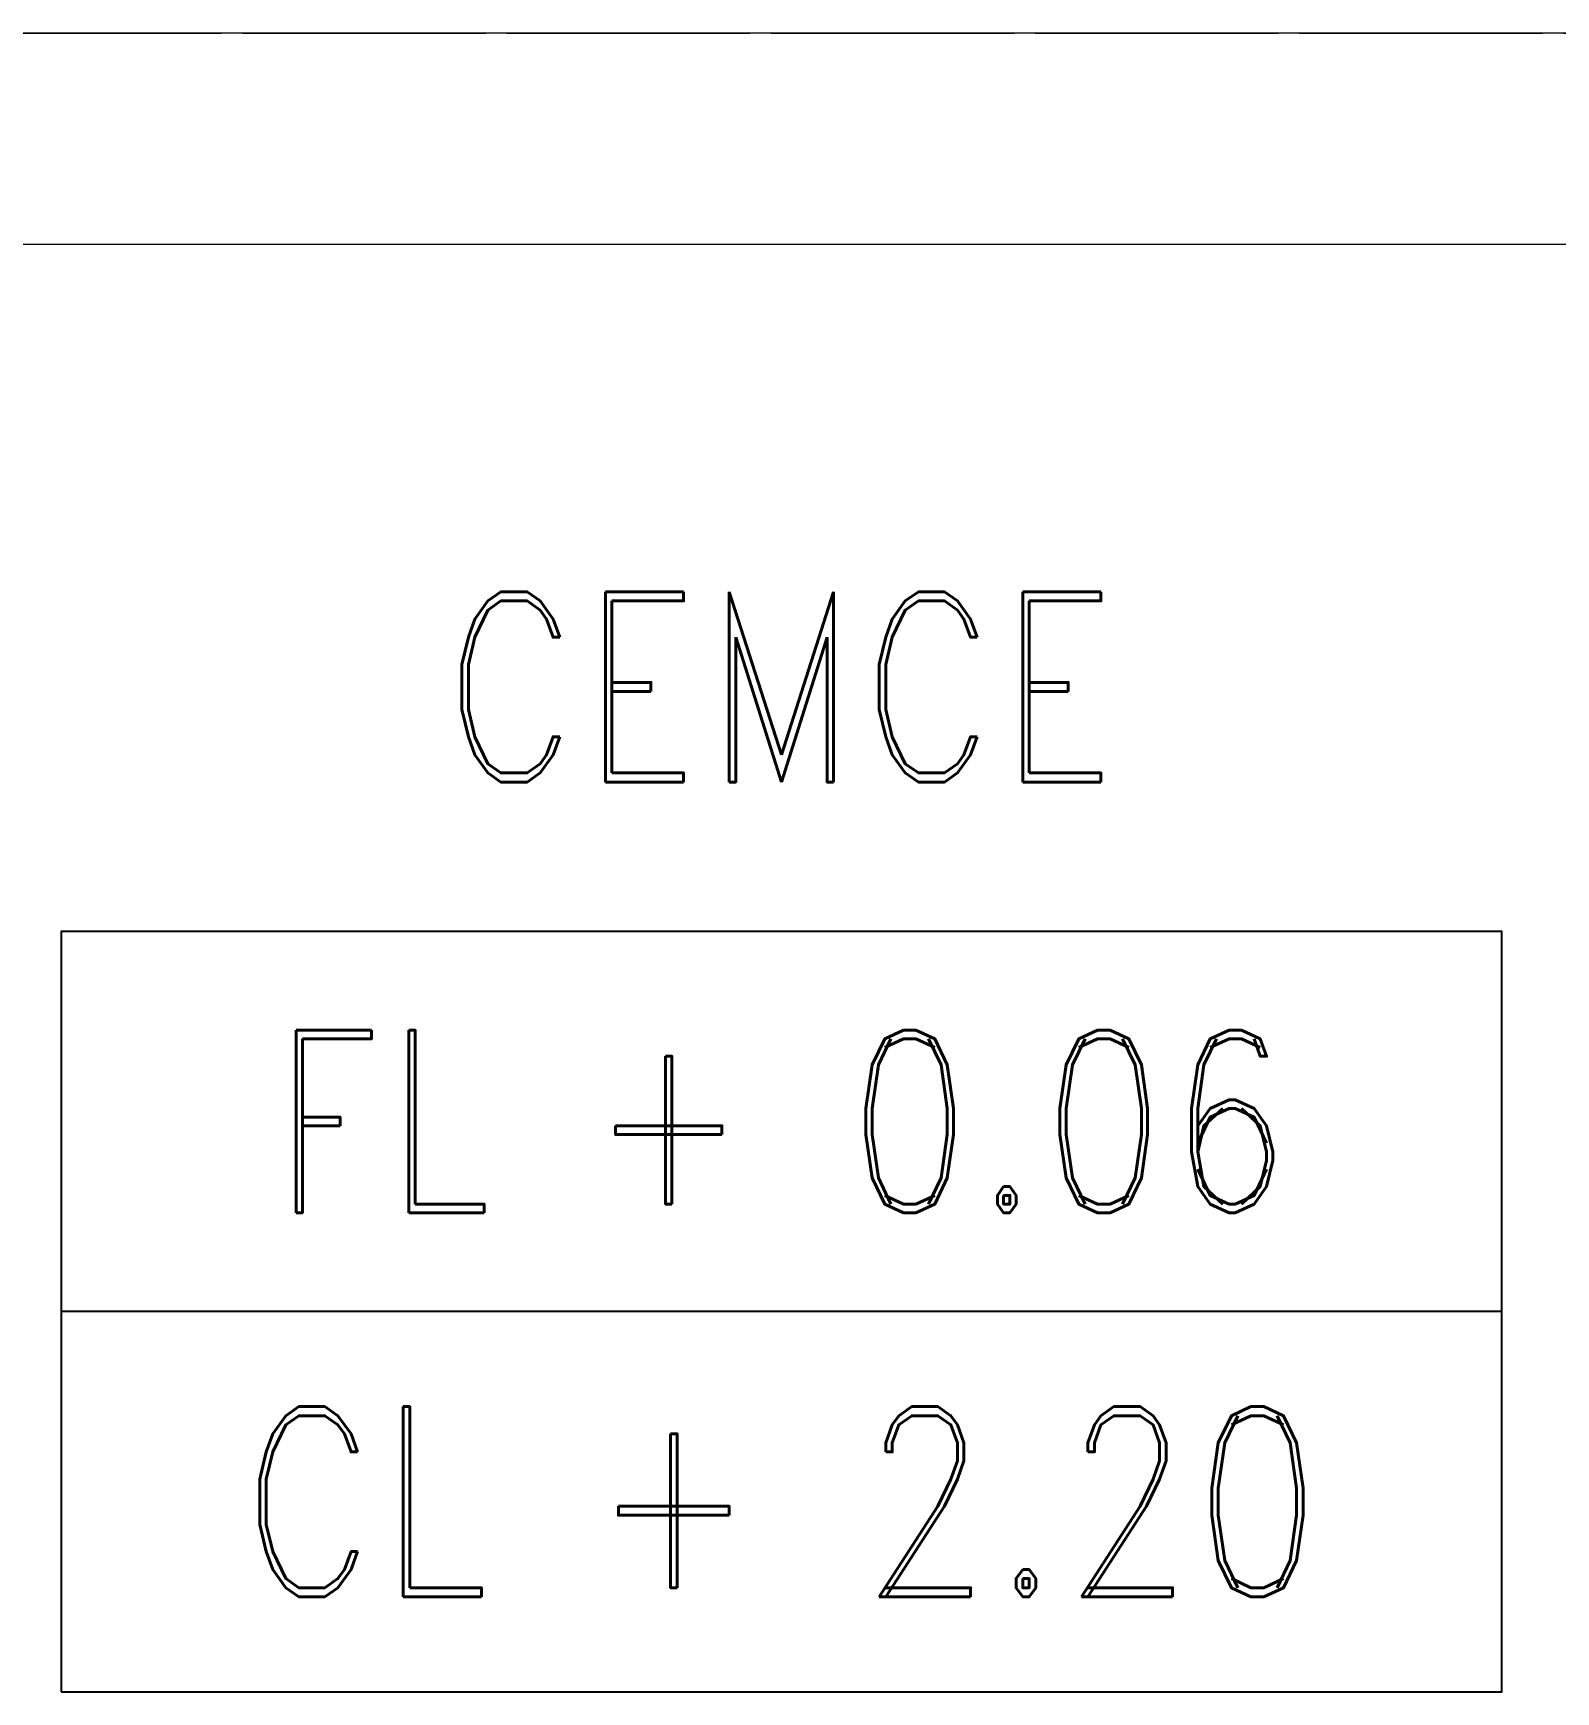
# Model space of a CAD drawing. Header units: millimetres. Extents: x -9564 to 494436, y -140371 to 4257.
# Drawn here: x 561 to 1641, y -1129 to 48 of the extents above; entities that cross this region are included whole.
import ezdxf
from ezdxf.enums import TextEntityAlignment as Align

# ---------------------------------------------------------------- set-up
doc = ezdxf.new("R2010")
doc.units = ezdxf.units.MM
doc.header["$MEASUREMENT"] = 0
doc.linetypes.add('HIDDEN2', pattern=[0.1875, 0.125, -0.0625])
doc.layers.add('8', color=8, linetype='Continuous', lineweight=5)
doc.layers.add('AS', color=8, linetype='HIDDEN2', lineweight=5)
doc.styles.add('HAND', font='ROMAND.SHX', dxfattribs={"width": 0.8, "height": 250})

# ---------------------------------------------------------------- blocks, each defined once
blk = doc.blocks.new('NRG-1')
at = {"color": 15}
blk.add_lwpolyline([(-0.9469, -1), (0.9469, -1), (0.9469, 0), (-0.9469, 0)], close=True, dxfattribs=at)
blk.add_lwpolyline([(0.9469, -0.5), (-0.9469, -0.5)], dxfattribs=at)
at = {"color": 4, "style": 'HAND'}
for p in [(0, 0.7813), (0, 0.3214)]:
    blk.add_attdef('NRG', text='', height=0.25, dxfattribs=at).set_placement(p, align=Align.MIDDLE)
at = {"style": 'HAND'}
for p in [(0, -0.25), (0, -0.75)]:
    blk.add_attdef('NE', text='', height=0.25, dxfattribs=at).set_placement(p, align=Align.MIDDLE)
blk = doc.blocks.new('as1')
at = {"layer": 'AS'}
for p in [(137.0131, 168.628), (139.8733, 168.628)]:
    blk.add_line(p, (158.5787, 168.628), dxfattribs=at)

msp = doc.modelspace()

# ---------------------------------------------------------------- linework, layer by layer
at = {"layer": '8', "transparency": 33554687}
for p, q in [((1946.8413, 48.2927), (21.8399, 48.2927)), ((1946.8413, -101.7073), (171.8398, -101.7073))]:
    msp.add_line(p, q, dxfattribs=at)

# ---------------------------------------------------------------- block references
at = {"xscale": 999.9998119083025, "yscale": 999.9998119083025, "zscale": 999.9998119083025}
msp.add_blockref('as1', (-139866.4142, -168579.6489), dxfattribs=at)
ref = msp.add_blockref('NRG-1', (1091.753, -589.4993), dxfattribs=dict(xscale=539.9998984304846, yscale=539.9998984304846, zscale=539.9998984304846, rotation=3.644589608129527e-06))
ref.add_attrib('NRG', 'CEMCE', dxfattribs={"color": 4, "height": 134.99997, "rotation": 0.0000273, "style": 'HAND', "width": 0.8}).set_placement((1091.753, -415.9619), align=Align.MIDDLE)
ref.add_attrib('NE', 'FL + 0.06', dxfattribs={"height": 129.59998, "rotation": 0.0000273, "style": 'HAND', "width": 0.8}).set_placement((1091.753, -724.4993), align=Align.MIDDLE)
ref.add_attrib('NE', 'CL + 2.20', dxfattribs={"height": 134.99997, "rotation": 0.0000273, "style": 'HAND', "width": 0.8}).set_placement((1091.753, -994.4993), align=Align.MIDDLE)

doc.saveas('drawing.dxf')
